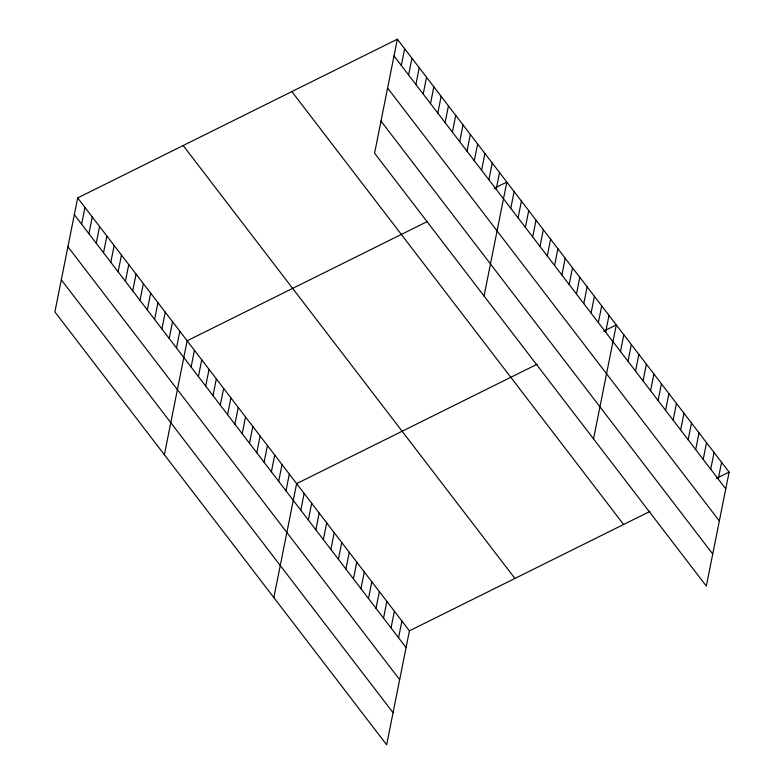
<?xml version="1.0" encoding="UTF-8"?>
<svg xmlns="http://www.w3.org/2000/svg" width="784" height="784" viewBox="0 0 784 784"><rect width="100%" height="100%" fill="white"/><g stroke="black" fill="none" stroke-linecap="round" stroke-linejoin="round"><path stroke-width="1.18" d="M77.675 197.911L54.9 311.885L386.649 744.8L409.424 630.826L77.675 197.911L397.351 39.2L729.1 472.115L706.325 586.089L374.576 153.174L397.351 39.2M81.624 224.185L84.976 207.437M88.925 233.71L92.267 216.962M96.226 243.226L99.568 226.488M103.517 252.752L106.869 236.013M110.818 262.277L114.17 245.529M118.119 271.803L121.461 255.055M125.42 281.329L128.762 264.58M132.712 290.854L136.063 274.106M140.013 300.37L143.354 283.632M147.314 309.896L150.655 293.157M154.615 319.421L157.956 302.673M161.906 328.947L165.257 312.199M169.207 338.472L172.549 321.724M176.508 347.998L179.85 331.25M164.375 454.749L187.151 340.775L427.711 221.343M191.1 367.039L194.452 350.301M198.401 376.565L201.743 359.817M205.702 386.091L209.044 369.342M212.993 395.616L216.345 378.868M220.294 405.142L223.646 388.394M227.595 414.667L230.937 397.919M234.896 424.183L238.238 407.445M242.187 433.709L245.539 416.961M249.488 443.234L252.84 426.486M256.789 452.76L260.131 436.012M264.09 462.286L267.432 445.537M271.382 471.811L274.733 455.063M278.683 481.327L282.034 464.589M285.984 490.853L289.325 474.114M273.851 597.614L296.626 483.63L537.187 364.197M300.801 510.188L304.143 493.45M308.318 520.008L311.669 503.259M401.31 65.474L404.652 48.726M315.844 529.817L319.186 513.069M408.601 74.99L411.953 58.251M323.361 539.627L326.703 522.889M415.902 84.515L419.244 67.777M330.877 549.447L334.229 532.699M423.203 94.041L426.545 77.293M338.404 559.257L341.746 542.508M430.504 103.566L433.846 86.818M345.92 569.066L349.262 552.318M437.795 113.092L441.147 96.344M353.437 578.876L356.789 562.138M445.096 122.618L448.438 105.869M360.954 588.696L364.305 571.948M452.397 132.133L455.739 115.395M459.689 141.659L463.04 124.921M368.48 598.506L371.822 581.757M466.99 151.185L470.341 134.436M375.997 608.315L379.348 591.577M474.291 160.71L477.632 143.962M383.513 618.135L386.865 601.387M481.592 170.236L484.933 153.488M391.04 627.945L394.381 611.197M488.883 179.761L492.234 163.013M398.556 637.755L401.898 621.006M496.184 189.277L499.535 172.539M484.051 296.038L506.827 182.064L494.175 188.346M510.786 208.328L514.128 191.58M518.077 217.854L521.429 201.106M525.378 227.38L528.73 210.631M532.679 236.905L536.021 220.157M539.98 246.421L543.322 229.683M547.271 255.947L550.623 239.208M554.572 265.472L557.924 248.724M561.873 274.998L565.215 258.25M569.174 284.523L572.516 267.775M576.465 294.049L579.817 277.301M583.766 303.575L587.118 286.826M591.067 313.09L594.409 296.352M598.368 322.616L601.71 305.868M605.66 332.142L609.011 315.393M593.537 438.893L616.312 324.919L603.651 331.211M620.477 351.477L623.829 334.729M628.004 361.287L631.345 344.548M635.52 371.106L638.862 354.358M643.037 380.916L646.388 364.168M650.563 390.726L653.905 373.988M658.08 400.546L661.422 383.797M665.596 410.355L668.948 393.607M673.123 420.165L676.465 403.417M680.639 429.975L683.981 413.237M688.156 439.795L691.508 423.046M695.673 449.604L699.024 432.856M703.199 459.414L706.541 442.676M710.716 469.234L714.067 452.486M718.232 479.044L721.584 462.295M409.424 630.826L649.985 511.393M716.439 478.397L729.1 472.115M394.009 55.948L725.759 488.853M387.6 88.033L719.34 520.939M380.985 121.089L712.734 554.004M291.854 91.571L623.603 524.486M183.172 145.54L514.912 578.445M74.323 214.659L406.073 647.564M67.914 246.744L399.664 679.659M61.309 279.8L393.058 712.715"/></g></svg>
